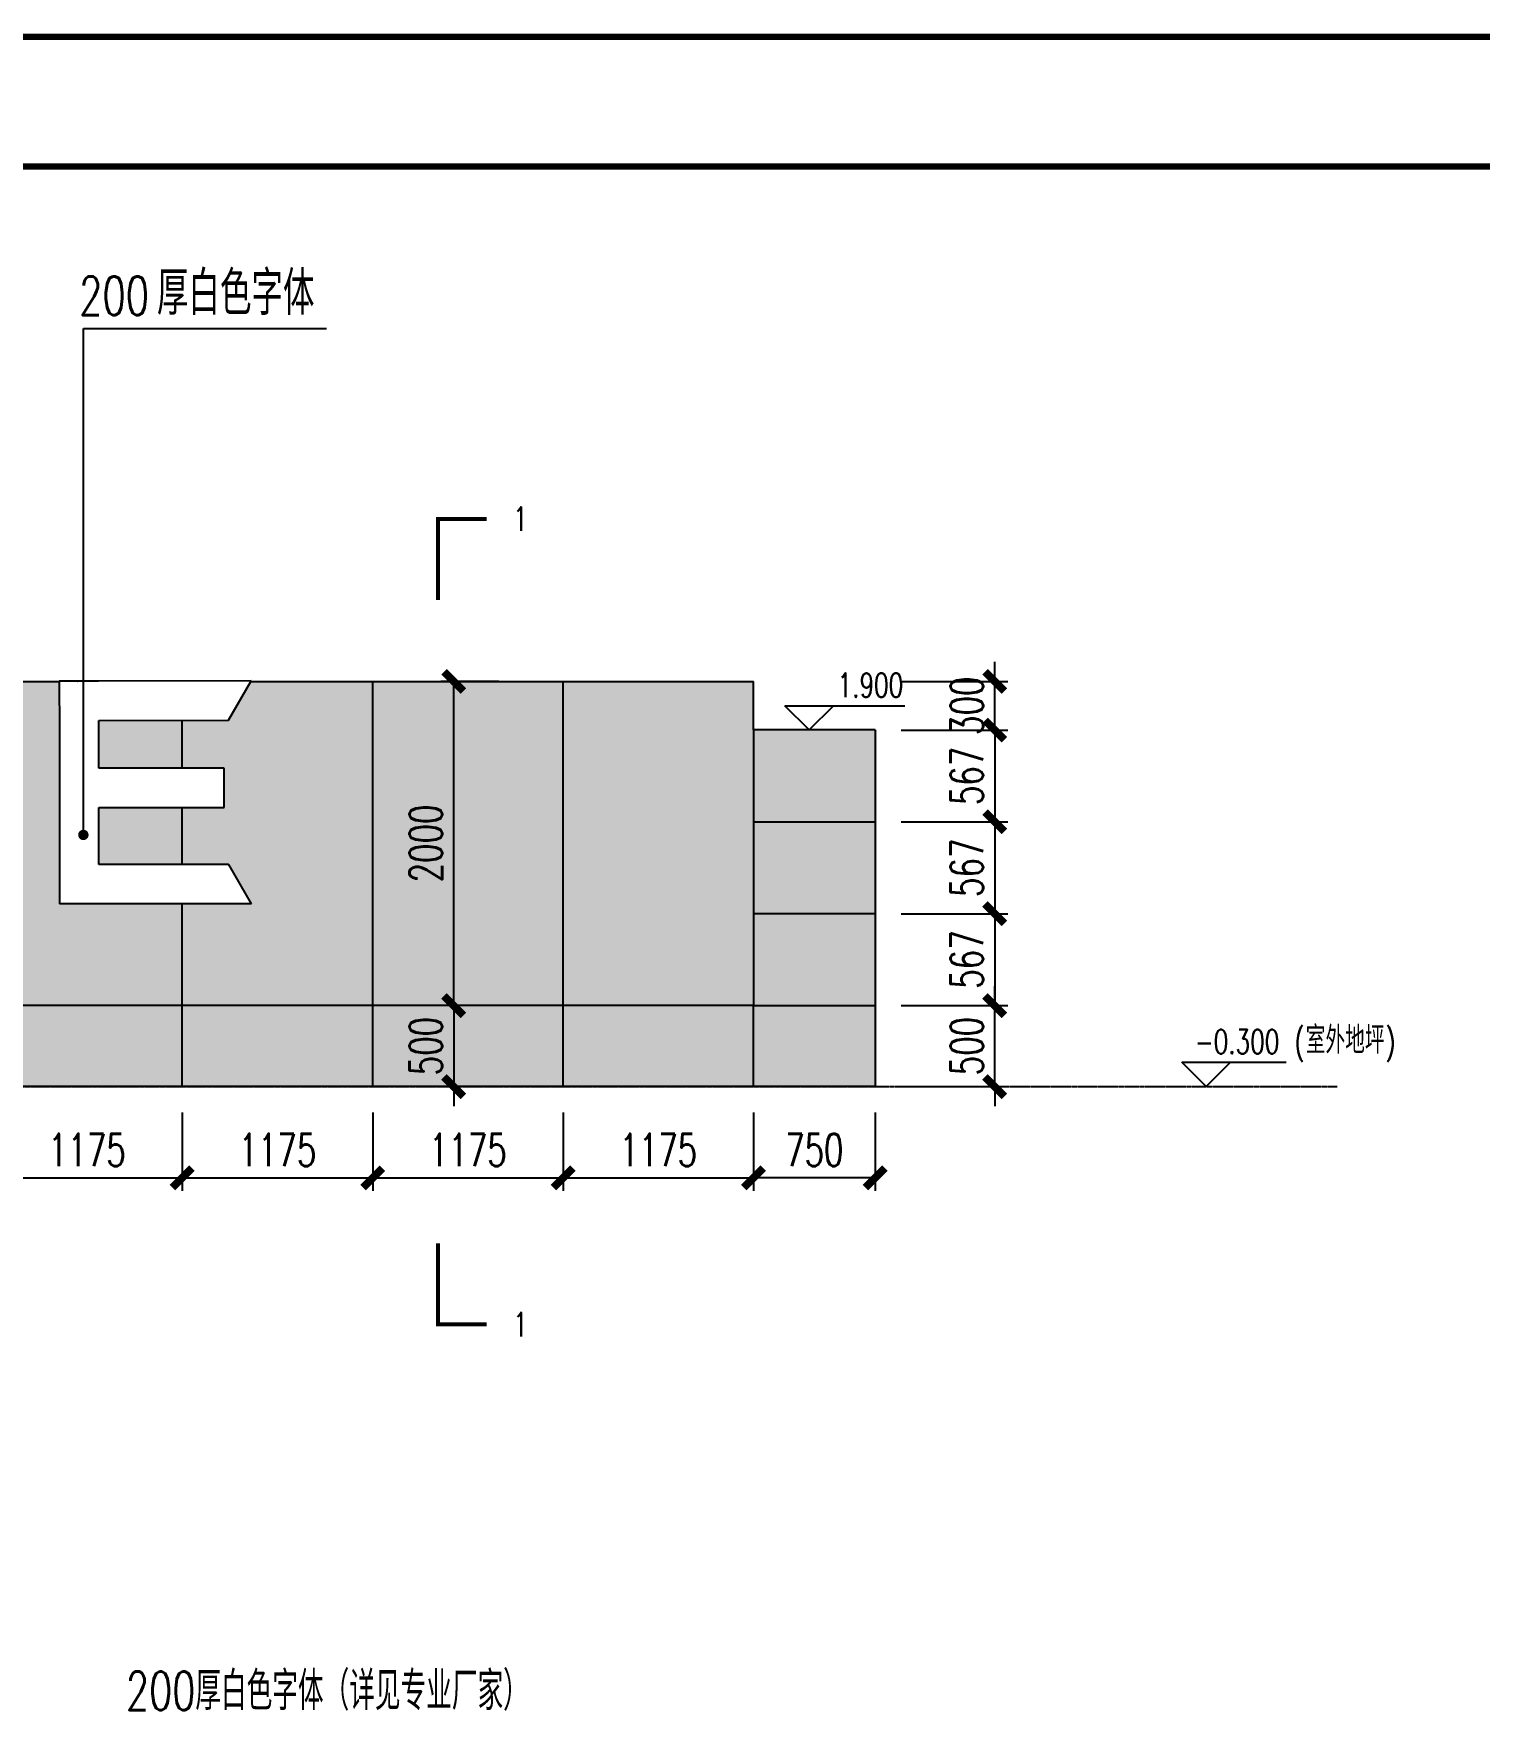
# Model space of a CAD drawing. Extents: x -202236 to 1002404, y -663931 to 1550022.
# Drawn here: x -58700 to -49780, y -334213 to -323824 of the extents above; entities that cross this region are included whole.
import ezdxf
from ezdxf.enums import TextEntityAlignment as Align

# ---------------------------------------------------------------- set-up
doc = ezdxf.new("R2010")
doc.units = 0
doc.linetypes.add('DOTE', pattern=[2.42, 2, -0.2, 0.02, -0.2])
for name, color, linetype in [('!ZN1-填充-8', 8, 'Continuous'), ('!ZN3-铝板幕墙-3', 3, 'Continuous'), ('0-cxFrame', 155, 'Continuous'), ('25mm厚湿贴石材', 35, 'Continuous'), ('A-AXIS-DOTE', 14, 'DOTE'), ('A-AXIS-ELEV', 4, 'Continuous'), ('A-LIN-V', 9, 'Continuous'), ('DIM', 173, 'Continuous'), ('DIM_SYMB', 3, 'Continuous'), ('PUB_TEXT', 7, 'Continuous'), ('TEXT', 7, 'Continuous')]:
    doc.layers.add(name, color=color, linetype=linetype)
doc.layers.add('0-cxText', color=131, linetype='Continuous', lineweight=25)
doc.layers.add('99立面图例外参$0$99立面图例外参$0$A-WALL-HATCH', color=8, linetype='Continuous', lineweight=13)
doc.styles.add('_TCH_DIM', font='SIMPLEX', dxfattribs={"bigfont": 'GBCBIG'})
doc.styles.add('cx_tuming', font='simhei.ttf')
doc.styles.add('cx_tuqian1', font='')
doc.styles.add('DHTEXT-1', font='ROMANS.shx', dxfattribs={"width": 0.7, "bigfont": 'CHINESE.shx'})
doc.styles.add('黑体', font='simhei.ttf', dxfattribs={"height": 12})
doc.styles.get('cx_tuqian1').set_extended_font_data('SimSun')
doc.dimstyles.new('ZN80', dxfattribs={"dimscale": 80, "dimtxt": 2.5, "dimasz": 1.5, "dimexe": 1, "dimexo": 2, "dimgap": 0.9, "dimtad": 1, "dimdec": 0, "dimdsep": 46, "dimtxsty": 'DHTEXT-1', "dimblk": 'ARCHTICK', "dimcen": 2.5, "dimclrd": 173, "dimclre": 173, "dimclrt": 7, "dimazin": 2, "dimtfac": 0.4, "dimtdec": 0, "dimtix": 1, "dimtmove": 2, "dimatfit": 3, "dimfxl": 0, "dimtolj": 1, "dimtzin": 0, "dimarcsym": 0})

# ---------------------------------------------------------------- blocks, each defined once
blk = doc.blocks.new('TK22.A2 L(Dragon)')
at = {"layer": '0-cxFrame', "color": 7, "const_width": 0.5}
blk.add_lwpolyline([(0, 0), (-594, 0), (-594, 420), (0, 420)], close=True, dxfattribs=at)
at = {"layer": '0-cxFrame', "const_width": 0.5}
blk.add_lwpolyline([(-80, 10), (-574, 10), (-574, 410), (-80, 410)], close=True, dxfattribs=at)
at = {"style": '黑体', "flags": 4}
blk.add_attdef('图幅', text='', height=3.3, dxfattribs=at).set_placement((-40, 3), align=Align.RIGHT)
at = {"layer": '0-cxText', "flags": 4}
for tag, height, style, p in [('建设单位', 3.5, 'cx_tuming', (-45, 240)), ('项目名称', 3.5, 'cx_tuming', (-45, 210)), ('子项名称', 3.5, 'cx_tuming', (-45, 180)), ('工程编号', 3.3, 'cx_tuqian1', (-35, 165)), ('图名1', 3.5, 'cx_tuming', (-45, 87)), ('图名2', 3.5, 'cx_tuming', (-45, 79)), ('图名3', 3.5, 'cx_tuming', (-45, 71)), ('出图日期', 3.3, 'cx_tuqian1', (-39, 60)), ('专业', 3.3, 'cx_tuqian1', (-55, 52)), ('图号', 3.3, 'cx_tuqian1', (-55, 44)), ('版次', 3.3, 'cx_tuqian1', (-20, 44))]:
    blk.add_attdef(tag, text='', height=height, dxfattribs=dict(at, style=style)).set_placement(p, align=Align.MIDDLE)
at = {"layer": 'Defpoints', "color": 6, "flags": 4}
for tag, height, style, p in [('tufu', 3.3, '黑体', (-12, 12)), ('dwfname', 4, 'cx_tuqian1', (-80, 3))]:
    blk.add_attdef(tag, text='', height=height, dxfattribs=dict(at, style=style)).set_placement(p, align=Align.RIGHT)
blk = doc.blocks.new('_ArchTick')
at = {"color": 0, "linetype": 'ByBlock', "const_width": 0.4}
blk.add_lwpolyline([(-0.5, -0.5), (0.5, 0.5)], dxfattribs=at)
blk = doc.blocks.new('*D498')
at = {"layer": 'Defpoints', "color": 0, "ltscale": 800, "transparency": 16777216}
for p in [(-55433, -330321), (-54258, -330321), (-54258, -330884)]:
    blk.add_point(p, dxfattribs=at)
at = {"layer": 'DIM', "color": 173, "linetype": 'ByBlock', "lineweight": -2, "ltscale": 800, "transparency": 16777216}
for p, q in [((-55433, -330481), (-55433, -330964)), ((-54258, -330481), (-54258, -330964)), ((-55433, -330884), (-54258, -330884))]:
    blk.add_line(p, q, dxfattribs=at)
at = {"layer": 'DIM', "color": 173, "lineweight": -2, "ltscale": 800, "transparency": 16777216, "xscale": 120, "yscale": 120, "zscale": 120, "rotation": 180}
blk.add_blockref('_ArchTick', (-55433, -330884), dxfattribs=at)
at = {"layer": 'DIM', "color": 173, "lineweight": -2, "ltscale": 800, "transparency": 16777216, "xscale": 120, "yscale": 120, "zscale": 120}
blk.add_blockref('_ArchTick', (-54258, -330884), dxfattribs=at)
at = {"layer": 'DIM', "color": 7, "ltscale": 800, "transparency": 16777216, "insert": (-54846, -330712), "char_height": 200, "attachment_point": 5, "style": 'DHTEXT-1'}
blk.add_mtext('\\A1;1175', dxfattribs=at)
blk = doc.blocks.new('*D510')
at = {"layer": 'Defpoints', "color": 0, "ltscale": 800, "transparency": 16777216}
for p in [(-58958, -330321), (-57783, -330321), (-57783, -330884)]:
    blk.add_point(p, dxfattribs=at)
at = {"layer": 'DIM', "color": 173, "linetype": 'ByBlock', "lineweight": -2, "ltscale": 800, "transparency": 16777216}
for p, q in [((-58958, -330481), (-58958, -330964)), ((-57783, -330481), (-57783, -330964)), ((-58958, -330884), (-57783, -330884))]:
    blk.add_line(p, q, dxfattribs=at)
at = {"layer": 'DIM', "color": 173, "lineweight": -2, "ltscale": 800, "transparency": 16777216, "xscale": 120, "yscale": 120, "zscale": 120, "rotation": 180}
blk.add_blockref('_ArchTick', (-58958, -330884), dxfattribs=at)
at = {"layer": 'DIM', "color": 173, "lineweight": -2, "ltscale": 800, "transparency": 16777216, "xscale": 120, "yscale": 120, "zscale": 120}
blk.add_blockref('_ArchTick', (-57783, -330884), dxfattribs=at)
at = {"layer": 'DIM', "color": 7, "ltscale": 800, "transparency": 16777216, "insert": (-58371, -330712), "char_height": 200, "attachment_point": 5, "style": 'DHTEXT-1'}
blk.add_mtext('\\A1;1175', dxfattribs=at)
blk = doc.blocks.new('*D511')
at = {"layer": 'Defpoints', "color": 0, "ltscale": 800, "transparency": 16777216}
for p in [(-57783, -330321), (-56608, -330321), (-56608, -330884)]:
    blk.add_point(p, dxfattribs=at)
at = {"layer": 'DIM', "color": 173, "linetype": 'ByBlock', "lineweight": -2, "ltscale": 800, "transparency": 16777216}
for p, q in [((-57783, -330481), (-57783, -330964)), ((-56608, -330481), (-56608, -330964)), ((-57783, -330884), (-56608, -330884))]:
    blk.add_line(p, q, dxfattribs=at)
at = {"layer": 'DIM', "color": 173, "lineweight": -2, "ltscale": 800, "transparency": 16777216, "xscale": 120, "yscale": 120, "zscale": 120, "rotation": 180}
blk.add_blockref('_ArchTick', (-57783, -330884), dxfattribs=at)
at = {"layer": 'DIM', "color": 173, "lineweight": -2, "ltscale": 800, "transparency": 16777216, "xscale": 120, "yscale": 120, "zscale": 120}
blk.add_blockref('_ArchTick', (-56608, -330884), dxfattribs=at)
at = {"layer": 'DIM', "color": 7, "ltscale": 800, "transparency": 16777216, "insert": (-57196, -330712), "char_height": 200, "attachment_point": 5, "style": 'DHTEXT-1'}
blk.add_mtext('\\A1;1175', dxfattribs=at)
blk = doc.blocks.new('*D512')
at = {"layer": 'Defpoints', "color": 0, "ltscale": 800, "transparency": 16777216}
for p in [(-56608, -330321), (-55433, -330321), (-55433, -330884)]:
    blk.add_point(p, dxfattribs=at)
at = {"layer": 'DIM', "color": 173, "linetype": 'ByBlock', "lineweight": -2, "ltscale": 800, "transparency": 16777216}
for p, q in [((-56608, -330481), (-56608, -330964)), ((-55433, -330481), (-55433, -330964)), ((-56608, -330884), (-55433, -330884))]:
    blk.add_line(p, q, dxfattribs=at)
at = {"layer": 'DIM', "color": 173, "lineweight": -2, "ltscale": 800, "transparency": 16777216, "xscale": 120, "yscale": 120, "zscale": 120, "rotation": 180}
blk.add_blockref('_ArchTick', (-56608, -330884), dxfattribs=at)
at = {"layer": 'DIM', "color": 173, "lineweight": -2, "ltscale": 800, "transparency": 16777216, "xscale": 120, "yscale": 120, "zscale": 120}
blk.add_blockref('_ArchTick', (-55433, -330884), dxfattribs=at)
at = {"layer": 'DIM', "color": 7, "ltscale": 800, "transparency": 16777216, "insert": (-56021, -330712), "char_height": 200, "attachment_point": 5, "style": 'DHTEXT-1'}
blk.add_mtext('\\A1;1175', dxfattribs=at)
blk = doc.blocks.new('*D513')
at = {"layer": 'Defpoints', "color": 0, "ltscale": 800, "transparency": 16777216}
for p in [(-53508, -329821), (-52770, -329821), (-53508, -330321)]:
    blk.add_point(p, dxfattribs=at)
at = {"layer": 'DIM', "color": 173, "linetype": 'ByBlock', "lineweight": -2, "ltscale": 800, "transparency": 16777216}
for p, q in [((-52770, -329821), (-52770, -329701)), ((-53348, -329821), (-52690, -329821)), ((-52770, -330321), (-52770, -329821)), ((-53348, -330321), (-52690, -330321)), ((-52770, -330321), (-52770, -330441))]:
    blk.add_line(p, q, dxfattribs=at)
at = {"layer": 'DIM', "color": 173, "lineweight": -2, "ltscale": 800, "transparency": 16777216, "xscale": 120, "yscale": 120, "zscale": 120}
for p, rotation in [((-52770, -329821), 270), ((-52770, -330321), 90)]:
    blk.add_blockref('_ArchTick', p, dxfattribs=dict(at, rotation=rotation))
at = {"layer": 'DIM', "color": 7, "ltscale": 800, "transparency": 16777216, "insert": (-52942, -330071), "char_height": 200, "attachment_point": 5, "rotation": 90, "style": 'DHTEXT-1'}
blk.add_mtext('\\A1;500', dxfattribs=at)
blk = doc.blocks.new('*D514')
at = {"layer": 'Defpoints', "color": 0, "ltscale": 800, "transparency": 16777216}
for p in [(-53508, -329254), (-53508, -329821), (-52770, -329821)]:
    blk.add_point(p, dxfattribs=at)
at = {"layer": 'DIM', "color": 173, "linetype": 'ByBlock', "lineweight": -2, "ltscale": 800, "transparency": 16777216}
for p, q in [((-53348, -329254), (-52690, -329254)), ((-52770, -329254), (-52770, -329821)), ((-53348, -329821), (-52690, -329821))]:
    blk.add_line(p, q, dxfattribs=at)
at = {"layer": 'DIM', "color": 173, "lineweight": -2, "ltscale": 800, "transparency": 16777216, "xscale": 120, "yscale": 120, "zscale": 120}
for p, rotation in [((-52770, -329254), 90), ((-52770, -329821), 270)]:
    blk.add_blockref('_ArchTick', p, dxfattribs=dict(at, rotation=rotation))
at = {"layer": 'DIM', "color": 7, "ltscale": 800, "transparency": 16777216, "insert": (-52942, -329537), "char_height": 200, "attachment_point": 5, "rotation": 90, "style": 'DHTEXT-1'}
blk.add_mtext('\\A1;567', dxfattribs=at)
blk = doc.blocks.new('*D515')
at = {"layer": 'Defpoints', "color": 0, "ltscale": 800, "transparency": 16777216}
for p in [(-53508, -328121), (-53508, -328687), (-52770, -328687)]:
    blk.add_point(p, dxfattribs=at)
at = {"layer": 'DIM', "color": 173, "linetype": 'ByBlock', "lineweight": -2, "ltscale": 800, "transparency": 16777216}
for p, q in [((-53348, -328121), (-52690, -328121)), ((-52770, -328121), (-52770, -328687)), ((-53348, -328687), (-52690, -328687))]:
    blk.add_line(p, q, dxfattribs=at)
at = {"layer": 'DIM', "color": 173, "lineweight": -2, "ltscale": 800, "transparency": 16777216, "xscale": 120, "yscale": 120, "zscale": 120}
for p, rotation in [((-52770, -328121), 90), ((-52770, -328687), 270)]:
    blk.add_blockref('_ArchTick', p, dxfattribs=dict(at, rotation=rotation))
at = {"layer": 'DIM', "color": 7, "ltscale": 800, "transparency": 16777216, "insert": (-52942, -328404), "char_height": 200, "attachment_point": 5, "rotation": 90, "style": 'DHTEXT-1'}
blk.add_mtext('\\A1;567', dxfattribs=at)
blk = doc.blocks.new('*D516')
at = {"layer": 'Defpoints', "color": 0, "ltscale": 800, "transparency": 16777216}
for p in [(-53508, -328687), (-53508, -329254), (-52770, -329254)]:
    blk.add_point(p, dxfattribs=at)
at = {"layer": 'DIM', "color": 173, "linetype": 'ByBlock', "lineweight": -2, "ltscale": 800, "transparency": 16777216}
for p, q in [((-53348, -328687), (-52690, -328687)), ((-52770, -328687), (-52770, -329254)), ((-53348, -329254), (-52690, -329254))]:
    blk.add_line(p, q, dxfattribs=at)
at = {"layer": 'DIM', "color": 173, "lineweight": -2, "ltscale": 800, "transparency": 16777216, "xscale": 120, "yscale": 120, "zscale": 120}
for p, rotation in [((-52770, -328687), 90), ((-52770, -329254), 270)]:
    blk.add_blockref('_ArchTick', p, dxfattribs=dict(at, rotation=rotation))
at = {"layer": 'DIM', "color": 7, "ltscale": 800, "transparency": 16777216, "insert": (-52942, -328971), "char_height": 200, "attachment_point": 5, "rotation": 90, "style": 'DHTEXT-1'}
blk.add_mtext('\\A1;567', dxfattribs=at)
blk = doc.blocks.new('*D517')
at = {"layer": 'Defpoints', "color": 0, "ltscale": 800, "transparency": 16777216}
for p in [(-54258, -330321), (-53508, -330321), (-54258, -330884)]:
    blk.add_point(p, dxfattribs=at)
at = {"layer": 'DIM', "color": 173, "linetype": 'ByBlock', "lineweight": -2, "ltscale": 800, "transparency": 16777216}
for p, q in [((-54258, -330481), (-54258, -330964)), ((-53508, -330481), (-53508, -330964)), ((-53508, -330884), (-54258, -330884))]:
    blk.add_line(p, q, dxfattribs=at)
at = {"layer": 'DIM', "color": 173, "lineweight": -2, "ltscale": 800, "transparency": 16777216, "xscale": 120, "yscale": 120, "zscale": 120, "rotation": 180}
blk.add_blockref('_ArchTick', (-54258, -330884), dxfattribs=at)
at = {"layer": 'DIM', "color": 173, "lineweight": -2, "ltscale": 800, "transparency": 16777216, "xscale": 120, "yscale": 120, "zscale": 120}
blk.add_blockref('_ArchTick', (-53508, -330884), dxfattribs=at)
at = {"layer": 'DIM', "color": 7, "ltscale": 800, "transparency": 16777216, "insert": (-53883, -330712), "char_height": 200, "attachment_point": 5, "style": 'DHTEXT-1'}
blk.add_mtext('\\A1;750', dxfattribs=at)
blk = doc.blocks.new('*D518')
at = {"layer": 'Defpoints', "color": 0, "ltscale": 800, "transparency": 16777216}
for p in [(-56108, -327821), (-55670, -327821), (-55669, -329821)]:
    blk.add_point(p, dxfattribs=at)
at = {"layer": 'DIM', "color": 173, "linetype": 'ByBlock', "lineweight": -2, "ltscale": 800, "transparency": 16777216}
for p, q in [((-55830, -327821), (-56188, -327821)), ((-56108, -329821), (-56108, -327821)), ((-55829, -329821), (-56188, -329821))]:
    blk.add_line(p, q, dxfattribs=at)
at = {"layer": 'DIM', "color": 173, "lineweight": -2, "ltscale": 800, "transparency": 16777216, "xscale": 120, "yscale": 120, "zscale": 120}
for p, rotation in [((-56108, -327821), 90), ((-56108, -329821), 270)]:
    blk.add_blockref('_ArchTick', p, dxfattribs=dict(at, rotation=rotation))
at = {"layer": 'DIM', "color": 7, "ltscale": 800, "transparency": 16777216, "insert": (-56280, -328821), "char_height": 200, "attachment_point": 5, "rotation": 90, "style": 'DHTEXT-1'}
blk.add_mtext('\\A1;2000', dxfattribs=at)
blk = doc.blocks.new('*D519')
at = {"layer": 'Defpoints', "color": 0, "ltscale": 800, "transparency": 16777216}
for p in [(-55669, -329821), (-56108, -330321), (-55669, -330321)]:
    blk.add_point(p, dxfattribs=at)
at = {"layer": 'DIM', "color": 173, "linetype": 'ByBlock', "lineweight": -2, "ltscale": 800, "transparency": 16777216}
for p, q in [((-56108, -329821), (-56108, -329701)), ((-55829, -329821), (-56188, -329821)), ((-56108, -329821), (-56108, -330321)), ((-55829, -330321), (-56188, -330321)), ((-56108, -330321), (-56108, -330441))]:
    blk.add_line(p, q, dxfattribs=at)
at = {"layer": 'DIM', "color": 173, "lineweight": -2, "ltscale": 800, "transparency": 16777216, "xscale": 120, "yscale": 120, "zscale": 120}
for p, rotation in [((-56108, -329821), 270), ((-56108, -330321), 90)]:
    blk.add_blockref('_ArchTick', p, dxfattribs=dict(at, rotation=rotation))
at = {"layer": 'DIM', "color": 7, "ltscale": 800, "transparency": 16777216, "insert": (-56280, -330071), "char_height": 200, "attachment_point": 5, "rotation": 90, "style": 'DHTEXT-1'}
blk.add_mtext('\\A1;500', dxfattribs=at)
blk = doc.blocks.new('*D553')
at = {"layer": 'Defpoints', "color": 0, "ltscale": 800, "transparency": 16777216}
for p in [(-53508, -327821), (-52770, -327821), (-53508, -328121)]:
    blk.add_point(p, dxfattribs=at)
at = {"layer": 'DIM', "color": 173, "linetype": 'ByBlock', "lineweight": -2, "ltscale": 800, "transparency": 16777216}
for p, q in [((-52770, -327821), (-52770, -327701)), ((-53348, -327821), (-52690, -327821)), ((-52770, -328121), (-52770, -327821)), ((-53348, -328121), (-52690, -328121)), ((-52770, -328121), (-52770, -328241))]:
    blk.add_line(p, q, dxfattribs=at)
at = {"layer": 'DIM', "color": 173, "lineweight": -2, "ltscale": 800, "transparency": 16777216, "xscale": 120, "yscale": 120, "zscale": 120}
for p, rotation in [((-52770, -327821), 270), ((-52770, -328121), 90)]:
    blk.add_blockref('_ArchTick', p, dxfattribs=dict(at, rotation=rotation))
at = {"layer": 'DIM', "color": 7, "ltscale": 800, "transparency": 16777216, "insert": (-52942, -327971), "char_height": 200, "attachment_point": 5, "rotation": 90, "style": 'DHTEXT-1'}
blk.add_mtext('\\A1;300', dxfattribs=at)

msp = doc.modelspace()

# ---------------------------------------------------------------- hatches: boundary and pattern name
at = {"layer": '!ZN1-填充-8'}
h = msp.add_hatch(dxfattribs=at)
h.set_pattern_fill('DOTS', color=141, scale=80, style=0)
h.set_pattern_definition([(0, (0, -32188.5), (63.5, 127), [0, -127])])
h.paths.add_polyline_path([(-63433.99, -328959.56), (-63355.37, -328959.44), (-63166.78, -328959.16), (-62673.54, -328958.41), (-62647.47, -328954.15), (-62624.83, -328942.38), (-62606.97, -328924.46), (-62595.26, -328901.77), (-62591.11, -328860.96), (-62591.3, -328734.13), (-62596.82, -328677.39), (-62611.04, -328642.99), (-62630.77, -328625.35), (-62652.76, -328618.89), (-62674.06, -328617.97), (-63247.28, -328618.91), (-63350, -328602.45), (-63439.34, -328556.34), (-63509.89, -328485.98), (-63556.25, -328396.76), (-63573.04, -328279.33), (-63573.23, -328152.49), (-63568.1, -328120.5), (-63556.77, -328049.74), (-63510.68, -327960.38), (-63440.34, -327889.8), (-63351.15, -327843.43), (-63248.48, -327826.66), (-63248.96, -327826.66), (-65699.54, -327820.5), (-65710.33, -327832.84), (-65725.47, -327844.92), (-66107.62, -328120.5), (-66188.09, -328178.53), (-66204.91, -328190.47), (-66228.2, -328202.9), (-66253.74, -328211.59), (-66280.72, -328216.54), (-66308.68, -328217.77), (-66335.85, -328215.22), (-66362.41, -328208.95), (-66387.23, -328198.93), (-66407.24, -328186.85), (-66499.83, -328120.5), (-66897.98, -327835.21), (-66914.79, -327820.5), (-68065.83, -327820.5, -0.66817672), (-68232.28, -327889.45), (-68478.33, -328135.5), (-68534.39, -328079.45, -0.38975416), (-68666.23, -328085), (-69625.43, -329137.43, 0.40035512), (-69618.87, -329413.39), (-69387.49, -329644.77, 0.15481685), (-69065.33, -329811.75, -0.95603829), (-68870.73, -329820.5), (-54258.23, -329820.5), (-54258.23, -328120.5), (-54258.23, -327820.5), (-57359.27, -327820.5), (-57497.43, -328060.64), (-58298.74, -328061.85), (-58298.65, -328120.5), (-58298.29, -328356.76), (-57524.24, -328355.59), (-57523.87, -328598.25), (-58297.92, -328599.42), (-58297.39, -328951.1), (-57496.25, -328949.88), (-57355.78, -329192.34), (-58539.71, -329194.13), (-58541.34, -328120.5), (-58541.79, -327820.5), (-58859.26, -327820.5), (-58858.8, -328120.5), (-58857.18, -329195.9), (-59099.86, -329196.26), (-59100.72, -328630.16), (-59101.19, -328630.16), (-59798.55, -328631.21), (-59797.69, -329197.32), (-60040.38, -329197.69), (-60042.01, -328120.5), (-60042.46, -327822.8), (-60042.93, -327822.8), (-60313.61, -327822.69), (-60453.09, -328065.11), (-61254.39, -328066.32), (-61254.31, -328120.5), (-61253.95, -328361.23), (-60479.9, -328360.05), (-60479.53, -328602.72), (-61253.58, -328603.89), (-61253.05, -328955.56), (-60451.9, -328954.35), (-60311.44, -329196.81), (-61495.37, -329198.6), (-61497, -328120.5), (-61497.45, -327824.03), (-61497.92, -327824.03), (-61802.05, -327823.77), (-61801.6, -328120.5), (-61799.96, -329199.84), (-62042.63, -329200.21), (-62044.26, -328120.5), (-62044.7, -327824.86), (-62045.18, -327824.86), (-62350.21, -327824.49), (-62490.52, -328068.26), (-63248.12, -328069.4), (-63274.18, -328073.66), (-63296.83, -328085.44), (-63314.69, -328103.35), (-63326.39, -328126.04), (-63330.55, -328166.85), (-63330.36, -328293.69), (-63326.1, -328319.76), (-63314.33, -328342.42), (-63296.42, -328360.28), (-63273.73, -328371.98), (-63247.65, -328376.16), (-62674.43, -328375.23), (-62564.7, -328391.47), (-62474.49, -328438.49), (-62406.56, -328513.26), (-62363.68, -328612.7), (-62348.62, -328748.48), (-62348.43, -328875.31), (-62364.88, -328978.07), (-62410.97, -329067.44), (-62481.31, -329138.01), (-62570.51, -329184.39), (-62673.18, -329201.16), (-63573.79, -329202.47)])
h.paths.add_polyline_path([(-64296.22, -329135.8), (-64286.33, -329172.91), (-64285.2, -329215.27), (-64296.83, -329261.8), (-64325.23, -329311.4), (-64344.78, -329335.99), (-64390.62, -329393.31), (-64431.36, -329444.5), (-64443.63, -329459.97), (-64511.98, -329421.77), (-64608.98, -329365.01), (-64712.73, -329311.52), (-64822.89, -329261.5), (-64939.11, -329215.1), (-65061.07, -329172.49), (-65188.42, -329133.85), (-65320.83, -329099.35), (-65382.25, -329061.51), (-65382.69, -329044.94), (-65381.5, -329027.82), (-65378.35, -329010.39), (-65372.92, -328992.87), (-65364.88, -328975.5), (-65353.91, -328958.52), (-65342.86, -328946.09), (-64939.8, -328584.31), (-64923.24, -328569.6), (-64907.7, -328559.13), (-64884.58, -328548.77), (-64854.72, -328542.89), (-64818.94, -328545.84), (-64778.09, -328562.01), (-64732.97, -328595.74), (-64691.23, -328642.33), (-64343.44, -329061.74), (-64326.3, -329081.71), (-64310.88, -329105.03)], flags=16)
h.paths.add_polyline_path([(-64964.87, -328491.47), (-64993.62, -328523.91), (-65350.77, -328842.66), (-65369.21, -328858.94), (-65390.71, -328873.62), (-65419.02, -328887.61), (-65453.11, -328897.14), (-65491.95, -328898.41), (-65534.49, -328887.66), (-65579.71, -328861.09), (-65596.96, -328846.8), (-66121.3, -328402.96), (-66134.75, -328388.99), (-66145.68, -328371.34), (-66153.73, -328346.47), (-66153.83, -328314.98), (-66140.9, -328277.47), (-66109.89, -328234.54), (-66055.72, -328186.76), (-66018.08, -328160.7), (-65961.94, -328120.5), (-65670.48, -327911.81), (-65654.2, -327901.92), (-65634.25, -327893.22), (-65606.14, -327884.91), (-65571.35, -327880.31), (-65531.32, -327882.78), (-65487.51, -327895.66), (-65441.38, -327922.3), (-65408.14, -327951.12), (-65224.73, -328120.5), (-65011.34, -328317.59), (-64996.22, -328333.64), (-64978.19, -328356.93), (-64961.65, -328385.91), (-64950.99, -328419.03), (-64950.6, -328454.73)], flags=16)
h.paths.add_polyline_path([(-65682.89, -329030.69), (-65765.46, -329019.82), (-65846.93, -329010.73), (-65932.27, -329002.87), (-66018.58, -328996.62), (-66105.88, -328992.01), (-66194.1, -328989.08), (-66283.04, -328987.86), (-66374.07, -328988.39), (-66465.09, -328990.74), (-66555.15, -328994.87), (-66644.19, -329000.74), (-66732.16, -329008.33), (-66818.97, -329017.59), (-66904.58, -329028.48), (-66988.91, -329040.98), (-67024.17, -329026.19), (-67016.18, -328991.28), (-67001.35, -328958.61), (-66982.3, -328929.1), (-66961.67, -328903.6), (-66942.1, -328883.02), (-66926.2, -328868.24), (-66911.32, -328855.64), (-66466.1, -328467.95), (-66448.11, -328452.62), (-66417.69, -328433.18), (-66384.37, -328419.67), (-66349.2, -328412.07), (-66313.32, -328410.37), (-66277.38, -328414.63), (-66242.8, -328424.79), (-66210.49, -328440.87), (-66184.96, -328459.72), (-65723.05, -328850.52), (-65705.29, -328865.73), (-65687.17, -328883.38), (-65666.51, -328906.52), (-65646.03, -328934.26), (-65628.43, -328965.68), (-65616.44, -328999.87), (-65612.77, -329035.99)], flags=16)
h.paths.add_polyline_path([(-66473.9, -328347.35), (-66484.12, -328368.31), (-66499.75, -328386.99), (-67024.21, -328833.67), (-67037.15, -328844.65), (-67067.93, -328866.03), (-67111.74, -328883.48), (-67152.34, -328887.2), (-67188.69, -328880.99), (-67219.74, -328868.61), (-67244.44, -328853.84), (-67261.75, -328840.47), (-67276.41, -328827.01), (-67625.09, -328517.7), (-67646.3, -328497.47), (-67668.61, -328460.84), (-67674.31, -328424.51), (-67667.77, -328390.03), (-67653.39, -328358.97), (-67635.56, -328332.9), (-67618.67, -328313.39), (-67602.59, -328297.91), (-67411.65, -328120.5), (-67225.06, -327947.14), (-67204.58, -327927.84), (-67157.99, -327893.87), (-67113.02, -327875.16), (-67071.16, -327868.35), (-67033.85, -327870.1), (-67002.57, -327877.08), (-66978.79, -327885.95), (-66959.3, -327896.18), (-66644.02, -328120.5), (-66601.54, -328150.73), (-66535.29, -328200.26), (-66494.48, -328245.29), (-66474.02, -328285.23), (-66468.85, -328319.45)], flags=16)
h.paths.add_polyline_path([(-67234.59, -329033.55), (-67234.48, -329051.54), (-67235.99, -329068.71), (-67238.71, -329084.78), (-67335.37, -329112.19), (-67465.27, -329148.05), (-67590.07, -329187.92), (-67709.46, -329231.63), (-67823.1, -329279.02), (-67930.65, -329329.93), (-68031.8, -329384.17), (-68126.21, -329441.59), (-68171.51, -329458.35), (-68184.36, -329442.25), (-68227.18, -329388.79), (-68275.55, -329328.69), (-68301.09, -329294.97), (-68324.44, -329246.2), (-68332.15, -329200.78), (-68328.24, -329159.79), (-68316.68, -329124.34), (-68301.48, -329095.55), (-68286.64, -329074.5), (-68272.28, -329058.12), (-67937.42, -328651.8), (-67919.67, -328629.84), (-67872.17, -328580.74), (-67828.27, -328552.34), (-67788.82, -328540.28), (-67754.66, -328540.19), (-67726.61, -328547.71), (-67705.54, -328558.49), (-67687.67, -328572.34), (-67271.51, -328943.61), (-67259.19, -328959.21), (-67248.62, -328977.58), (-67241.26, -328996.29), (-67236.72, -329015.04)], flags=16)
at = {"layer": '99立面图例外参$0$99立面图例外参$0$A-WALL-HATCH'}
h = msp.add_hatch(dxfattribs=at)
h.set_pattern_fill('大理石', color=256, scale=200)
h.set_pattern_definition([(41.9872125, (1958705.43, -823661.93), (1199.999982, 900.00002), [19.21946, -4016.8677]), (68.1985905, (1958419.72, -823691.93), (599.9999996, 1800.000001), [69.23783, -4777.41048]), (60.945396, (1958405.43, -823726.22), (599.9999597, 900.0000255), [29.41609, -6147.9618]), (90, (1958419.7, -823700.5), (600, -4e-14), [8.57143, -891.42852]), (71.565051, (1958699.72, -823679.08), (1e-06, 900), [18.07016, -1879.29642]), (171.469234, (1958699.72, -823679.08), (-599.999998, 5.6e-06), [28.89107, -6038.2332]), (79.215702, (1958659.72, -823734.79), (600.000003, 3600.0000017), [61.07874, -6352.1886]), (62.1329961, (1958208.29, -823460.504), (2399.99997084, 4500.0000176), [140.58914, -29383.1298]), (0, (1958216.9, -823328.55), (0, 900), [0, -600]), (64.9831065, (1958605.434, -823164.79), (1200.000003, 2699.9999982), [94.58826, -9837.1788]), (81.4391104, (1958836.862, -823520.504), (1199.99999793, 8099.99994892), [134.3541, -28080.0036]), (82.8749836, (1958505.434, -823439.076), (599.99996395, 4500.0000045), [69.10507, -14442.9588]), (76.75948, (1958445.434, -823627.647), (600.00000583, 2699.9999979), [149.69356, -15568.1304]), (0, (1958351.9, -823627.2), (0, 900), [0, -600]), (0, (1958361.5, -823636.8), (0, 900), [0, -600]), (0, (1958429, -823588.7), (0, 900), [0, -600]), (0, (1958409.7, -823482.7), (0, 900), [0, -600]), (59.0362434, (1958479.72, -823481.933), (599.9999522, 900.0000258), [49.97959, -10445.7336]), (0, (1958505.4, -823440.7), (0, 900), [0, -600]), (0, (1958429, -823473.1), (0, 900), [0, -600]), (0, (1958457.95, -823415.3), (0, 900), [0, -600]), (0, (1958429, -823502), (0, 900), [0, -600]), (50.194429, (1958776.86, -823563.36), (600.0000004, 900.0000004), [22.315, -4663.8348]), (90, (1958776.86, -823589.1), (600, -4e-14), [25.71428, -874.28568]), (43.66778, (1958745.434, -823619.076), (1800.0000014, 1799.9999965), [43.4483, -9080.6952]), (90, (1958745.43, -823627.65), (600, -4e-14), [8.57143, -891.42852]), (39.805571, (1958719.72, -823649.076), (1199.9999713, 900.0000354), [33.4725, -6995.7522]), (0, (1958631.5, -823588.7), (0, 900), [0, -600]), (0, (1958778.2, -823561.5), (0, 900), [0, -600]), (0, (1958778.2, -823561.5), (0, 900), [0, -600]), (29.3577535, (1958791.15, -823546.22), (1799.9999964, 900.0000053), [52.45017, -5454.81774]), (0, (1958776.1, -823502), (0, 900), [0, -600]), (146.309932, (1958605.43, -823164.79), (-1200.0000074, 899.9999844), [61.80945, -6428.1828]), (8.1301023, (1958539.72, -823284.79), (5999.99995775, 899.9999947), [60.60915, -12667.3128]), (47.8624052, (1958405.434, -823301.933), (2400.00000106, 2699.9999975), [80.91316, -16910.8494]), (14.620874, (1958274.005, -823336.22), (3599.9999901, 900.00003754), [135.82702, -14126.01]), (0, (1958323, -823280.4), (0, 900), [0, -600]), (18.434949, (1958514.005, -823370.5), (2400.0000002, 899.999997), [27.10524, -5664.9945]), (16.699244, (1958539.72, -823361.93), (599.999988, 5e-05), [14.91472, -3117.17718]), (101.093723, (1958554.005, -823357.647), (-1200.0000105, 6299.99994104), [74.2445, -15517.0992]), (0, (1958477.2, -823318.9), (0, 900), [0, -600]), (0, (1958539.4, -823283.1), (0, 900), [0, -600]), (0, (1958457.95, -823386.35), (0, 900), [0, -600]), (0, (1958380.8, -823193.7), (0, 900), [0, -600]), (0, (1958351.9, -823232.2), (0, 900), [0, -600]), (44.1449026, (1958505.434, -823177.647), (1800.0000031, 1799.99999994), [67.68776, -14146.7412]), (54.5829447, (1958459.72, -823241.933), (600.0000017, 899.99999645), [78.8825, -16486.4424]), (0, (1958506.2, -823177.05), (0, 900), [0, -600]), (0, (1958419.4, -823222.6), (0, 900), [0, -600]), (0, (1958506.2, -823177.05), (0, 900), [0, -600]), (0, (1958459.8, -823243.3), (0, 900), [0, -600]), (75.068583, (1958599.72, -823276.22), (600, 2700.000001), [22.1774, -4635.075]), (90, (1958605.43, -823254.8), (600, -4e-14), [90, -810]), (50.194429, (1958711.15, -822877.65), (600.0000004, 900.0000004), [22.315, -4663.8348]), (0, (1958544.7, -823068.4), (0, 900), [0, -600]), (0, (1958564, -823078.1), (0, 900), [0, -600]), (0, (1958486.9, -823058.8), (0, 900), [0, -600]), (0, (1958583.3, -822952.8), (0, 900), [0, -600]), (53.1301023, (1958645.434, -823006.22), (600.0000009, 899.9999994), [42.85714, -8957.1426]), (90, (1958645.43, -823079.1), (600, -4e-14), [72.85714, -827.14284]), (0, (1958645.5, -823077.6), (0, 900), [0, -600]), (23.1985905, (1958691.15, -822886.22), (1800.000001, 900.0000005), [21.75935, -4547.7045]), (66.037511, (1958685.43, -822899.08), (600, 1799.999999), [14.0698, -2940.58752]), (66.037511, (1958679.72, -822911.93), (600, 1799.999999), [14.0698, -2940.58752]), (81.8698976, (1958671.15, -822971.933), (600.0000026, 4500.00000045), [60.60915, -12667.3128]), (90, (1958725.43, -822860.5), (600, -4e-14), [21.42857, -878.57142]), (0, (1958659.5, -822830.5), (0, 900), [0, -600])])
h.paths.add_polyline_path([(-70708.15, -330320.5), (-53498.19, -330320.5), (-53498.19, -328120.5), (-54259.09, -328120.5), (-54259.09, -329820.5), (-68968.23, -329820.5), (-69268.42, -329740.01), (-69623.87, -329413.39), (-69630.1, -329137.07), (-68702.68, -328120.5), (-70709.6, -328120.5)])

# ---------------------------------------------------------------- linework, layer by layer
at = {"layer": '!ZN3-铝板幕墙-3', "ltscale": 800}
for p, q in [((-65699.54, -327820.5), (-58542.44, -327820.5)), ((-57359.27, -327820.5), (-54259.09, -327820.5)), ((-56608.22, -329820.5), (-56608.22, -327827.42)), ((-55433.22, -329820.5), (-55433.22, -327827.42)), ((-54258.23, -328120.5), (-54258.23, -327820.5)), ((-57783.21, -328355.98), (-57783.21, -328061.07)), ((-54258.23, -328120.5), (-54258.23, -329820.5)), ((-57783.21, -328950.32), (-57783.21, -328598.64)), ((-57783.21, -329820.5), (-57783.21, -329192.98)), ((-54259.09, -329820.5), (-68963.23, -329820.5))]:
    msp.add_line(p, q, dxfattribs=at)
at = {"layer": '25mm厚湿贴石材'}
for p, q in [((-53508.23, -328120.5), (-54258.23, -328120.5)), ((-53508.23, -328120.5), (-53508.23, -330320.5)), ((-53508.19, -330320.5), (-70708.15, -330320.5))]:
    msp.add_line(p, q, dxfattribs=at)
at = {"layer": '25mm厚湿贴石材', "ltscale": 800}
for p, q in [((-54258.16, -328687.17), (-53508.16, -328687.17)), ((-54258.19, -329253.84), (-53508.19, -329253.84)), ((-57783.21, -330320.5), (-57783.21, -329820.5)), ((-56608.22, -330320.5), (-56608.22, -329820.5)), ((-55433.22, -330320.5), (-55433.22, -329820.5)), ((-54258.23, -330320.5), (-54258.23, -329820.5)), ((-54258.19, -329820.5), (-53508.19, -329820.5))]:
    msp.add_line(p, q, dxfattribs=at)
at = {"layer": 'A-AXIS-DOTE'}
msp.add_line((-75697.43, -330320.5), (-50656.43, -330320.5), dxfattribs=at)
at = {"layer": 'A-AXIS-ELEV'}
for p, q in [((-53914.57, -328120.5), (-54064.57, -327970.5)), ((-54064.57, -327970.5), (-53324.57, -327970.5)), ((-53914.57, -328120.5), (-53764.57, -327970.5)), ((-51464.71, -330320.5), (-51614.71, -330170.5)), ((-51614.71, -330170.5), (-50970.93, -330170.5)), ((-51464.71, -330320.5), (-51314.71, -330170.5))]:
    msp.add_line(p, q, dxfattribs=at)
at = {"layer": 'A-LIN-V'}
for p, q in [((-58542.44, -327819.56), (-58541.79, -327819.56)), ((-58542.44, -327819.56), (-58542.44, -327820.5)), ((-58542.26, -327820.5), (-58542.44, -327820.5)), ((-58430.84, -327819.39), (-58541.79, -327819.56)), ((-58541.79, -327819.56), (-58541.79, -327820.5)), ((-58541.79, -327820.5), (-58541.34, -328120.5)), ((-58430.84, -327819.39), (-58430.2, -327819.39)), ((-58299.75, -327819.19), (-58430.2, -327819.39)), ((-58299.75, -327819.19), (-58299.1, -327819.19)), ((-57358.34, -327817.77), (-58299.1, -327819.19)), ((-57497.43, -328060.64), (-57359.27, -327820.5)), ((-57359.27, -327820.5), (-57357.69, -327817.77)), ((-57358.34, -327817.77), (-57357.69, -327817.77)), ((-58298.74, -328061.85), (-57497.43, -328060.64)), ((-58298.65, -328120.5), (-58298.74, -328061.85)), ((-58541.34, -328120.5), (-58539.71, -329194.13)), ((-58298.29, -328356.76), (-58298.65, -328120.5)), ((-57524.71, -328355.59), (-58298.29, -328356.76)), ((-57524.71, -328355.59), (-57524.24, -328355.59)), ((-57523.87, -328598.25), (-57524.24, -328355.59)), ((-58297.92, -328599.42), (-57523.87, -328598.25)), ((-58297.39, -328951.1), (-58297.92, -328599.42)), ((-57496.72, -328949.88), (-58297.39, -328951.1)), ((-57496.72, -328949.88), (-57496.25, -328949.88)), ((-57355.78, -329192.34), (-57496.25, -328949.88)), ((-58540.19, -329194.13), (-58539.71, -329194.13)), ((-57355.78, -329192.34), (-58539.71, -329194.13))]:
    msp.add_line(p, q, dxfattribs=at)
at = {"layer": 'DIM_SYMB'}
for p, q in [((-58393.19, -328767.96), (-58393.19, -325643.93)), ((-58393.19, -325643.93), (-56893.19, -325643.93))]:
    msp.add_line(p, q, dxfattribs=at)
at = {"layer": 'DIM_SYMB', "const_width": 25}
for points in [[(-55904.57, -326818.14), (-56204.57, -326818.14), (-56204.57, -327318.14)], [(-55904.57, -331788.27), (-56204.57, -331788.27), (-56204.57, -331288.27)]]:
    msp.add_lwpolyline(points, dxfattribs=at)
at = {"layer": 'DIM_SYMB', "const_width": 32}
msp.add_lwpolyline([(-58393.19, -328783.96, 1), (-58393.19, -328751.96, 1)], format="xyb", close=True, dxfattribs=at)

# ---------------------------------------------------------------- block references
at = {"layer": '0-cxFrame', "xscale": 80, "yscale": 80, "zscale": 80}
msp.add_blockref('TK22.A2 L(Dragon)', (-37749.4, -357444.07), dxfattribs=at)

# ---------------------------------------------------------------- texts
at = {"layer": 'PUB_TEXT', "style": '_TCH_DIM'}
for s, height, p in [('厚白色字体', 270.071, (-57939.32, -325559.93)), ('室外地坪', 168.794, (-50850.93, -330118))]:
    msp.add_text(s, height=height, dxfattribs=at).set_placement(p)
at = {"layer": 'PUB_TEXT', "style": '_TCH_DIM', "width": 0.705882}
for s, height, p in [('200', 238, (-58419.32, -325559.93)), ('1', 148.75, (-55742.07, -326892.52)), ('1.900', 148.75, (-53739.57, -327918)), ('(', 148.75, (-50920.93, -330118)), (')', 148.75, (-50359.44, -330118)), ('-0.300', 148.75, (-51535.93, -330118)), ('1', 148.75, (-55742.07, -331862.64))]:
    msp.add_text(s, height=height, dxfattribs=at).set_placement(p)
at = {"layer": 'TEXT', "ltscale": 800, "style": 'DHTEXT-1', "width": 0.7}
msp.add_text('200厚白色字体（详见专业厂家）', height=238, dxfattribs=at).set_placement((-58130.69, -334168.36))

# ---------------------------------------------------------------- dimensions: what is measured, and where the dimension line sits
at = {"layer": 'DIM', "ltscale": 800}
for base, p1, p2, picture, middle in [((-56108.22, -327820.5), (-55668.69, -329820.5), (-55669.59, -327820.5), '*D518', (-56280.22, -328820.5)), ((-52770.29, -327820.5), (-53508.19, -328120.5), (-53508.19, -327820.5), '*D553', (-52942.29, -327970.5)), ((-52770.29, -328687.17), (-53508.19, -328120.5), (-53508.19, -328687.17), '*D515', (-52942.29, -328403.84)), ((-52770.29, -329253.84), (-53508.19, -328687.17), (-53508.19, -329253.84), '*D516', (-52942.29, -328970.5)), ((-52770.29, -329820.5), (-53508.19, -329253.84), (-53508.19, -329820.5), '*D514', (-52942.29, -329537.17)), ((-56108.22, -330320.5), (-55668.69, -329820.5), (-55668.69, -330320.5), '*D519', (-56280.22, -330070.5)), ((-52770.29, -329820.5), (-53508.19, -330320.5), (-53508.19, -329820.5), '*D513', (-52942.29, -330070.5))]:
    dim = msp.add_linear_dim(base=base, p1=p1, p2=p2, angle=90, dimstyle='ZN80', dxfattribs=at)
    dim.commit()
    dim.dimension.update_dxf_attribs({"geometry": picture, "text_midpoint": middle})
for base, p1, p2, picture, middle in [((-57783.21, -330883.91), (-58958.21, -330320.5), (-57783.21, -330320.5), '*D510', (-58370.71, -330711.91)), ((-56608.22, -330883.91), (-57783.21, -330320.5), (-56608.22, -330320.5), '*D511', (-57195.71, -330711.91)), ((-55433.22, -330883.91), (-56608.22, -330320.5), (-55433.22, -330320.5), '*D512', (-56020.72, -330711.91)), ((-54258.23, -330883.91), (-55433.22, -330320.5), (-54258.23, -330320.5), '*D498', (-54845.72, -330711.91)), ((-54258.23, -330883.91), (-53508.23, -330320.5), (-54258.23, -330320.5), '*D517', (-53883.23, -330711.91))]:
    dim = msp.add_linear_dim(base=base, p1=p1, p2=p2, dimstyle='ZN80', dxfattribs=at)
    dim.commit()
    dim.dimension.update_dxf_attribs({"geometry": picture, "text_midpoint": middle})

doc.saveas('drawing.dxf')
